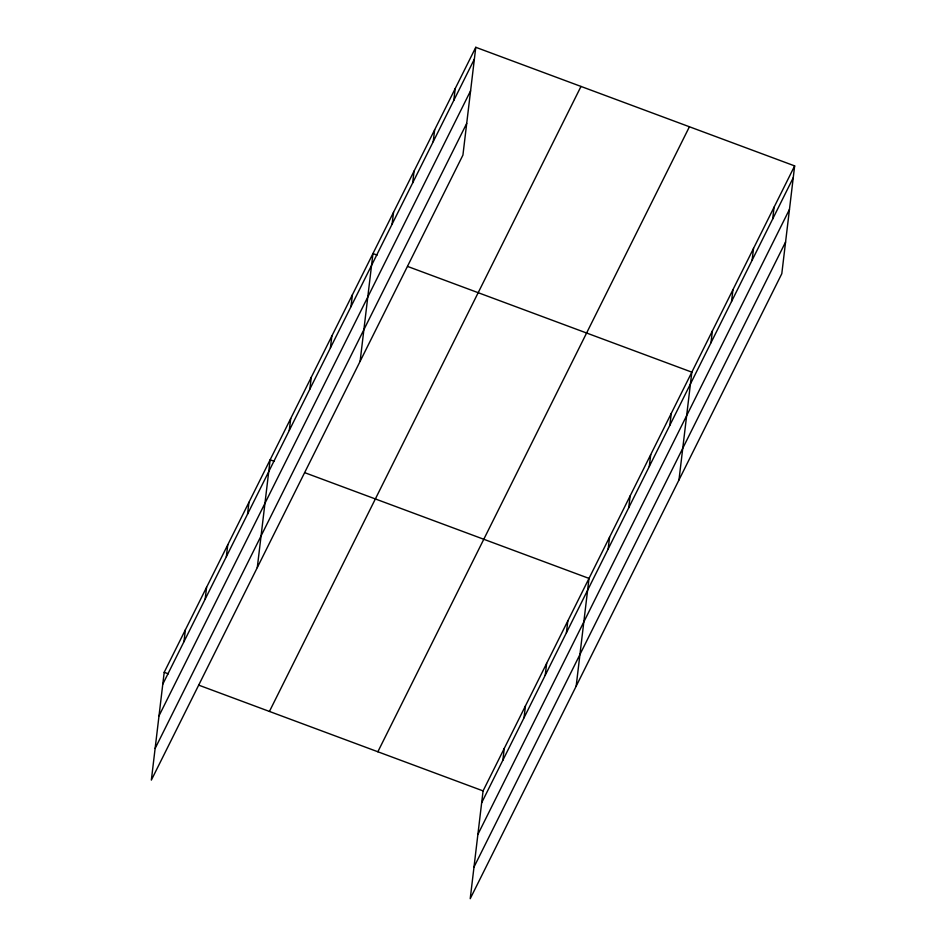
<?xml version="1.0" encoding="UTF-8"?>
<svg xmlns="http://www.w3.org/2000/svg" width="946" height="946" viewBox="0 0 946 946"><rect width="100%" height="100%" fill="white"/><g stroke="black" fill="none" stroke-linecap="round" stroke-linejoin="round"><path stroke-width="1.42" d="M475.779 47.3L164.202 672.299L151.348 780.095L462.925 155.097L475.779 47.3L794.652 165.905L781.798 273.701L470.221 898.7L483.075 790.903L794.652 165.905M183.973 641.648L185.392 629.8M205.164 599.149L206.583 587.3M226.354 556.65L227.761 544.801M247.545 514.151L248.952 502.302M257.288 567.6L270.142 459.803L274.293 461.352M289.287 430.395L290.706 418.558M309.85 389.149L311.269 377.3M330.414 347.903L331.833 336.055M350.978 306.646L352.397 294.797M360.107 361.348L372.961 253.552L377.111 255.101M392.105 224.143L393.524 212.306M412.669 182.897L414.088 171.049M433.233 141.652L434.652 129.803M453.796 100.394L455.215 88.546M502.858 760.253L504.265 748.404M524.037 717.754L525.456 705.905M545.227 675.255L546.634 663.406M566.418 632.756L567.825 620.907M576.161 686.205L589.015 578.408L304.754 472.681M608.16 548.999L609.579 537.151M628.723 507.754L630.142 495.905M649.287 466.496L650.706 454.659M669.851 425.251L671.27 413.402M678.98 479.953L691.833 372.156L407.572 266.429M710.978 342.748L712.397 330.899M731.542 301.502L732.961 289.653M752.105 260.256L753.524 248.408M772.669 218.999L774.088 207.15M162.795 684.147L474.36 59.149M159.023 715.815L470.588 90.804M155.132 748.44L466.697 123.429M269.433 711.439L580.998 86.441M377.856 751.763L689.421 126.764M481.668 802.752L793.233 177.753M477.896 834.419L789.461 209.409M474.005 867.033L785.57 242.034M164.202 672.299L168.364 673.848M198.814 685.176L483.075 790.903"/></g></svg>
